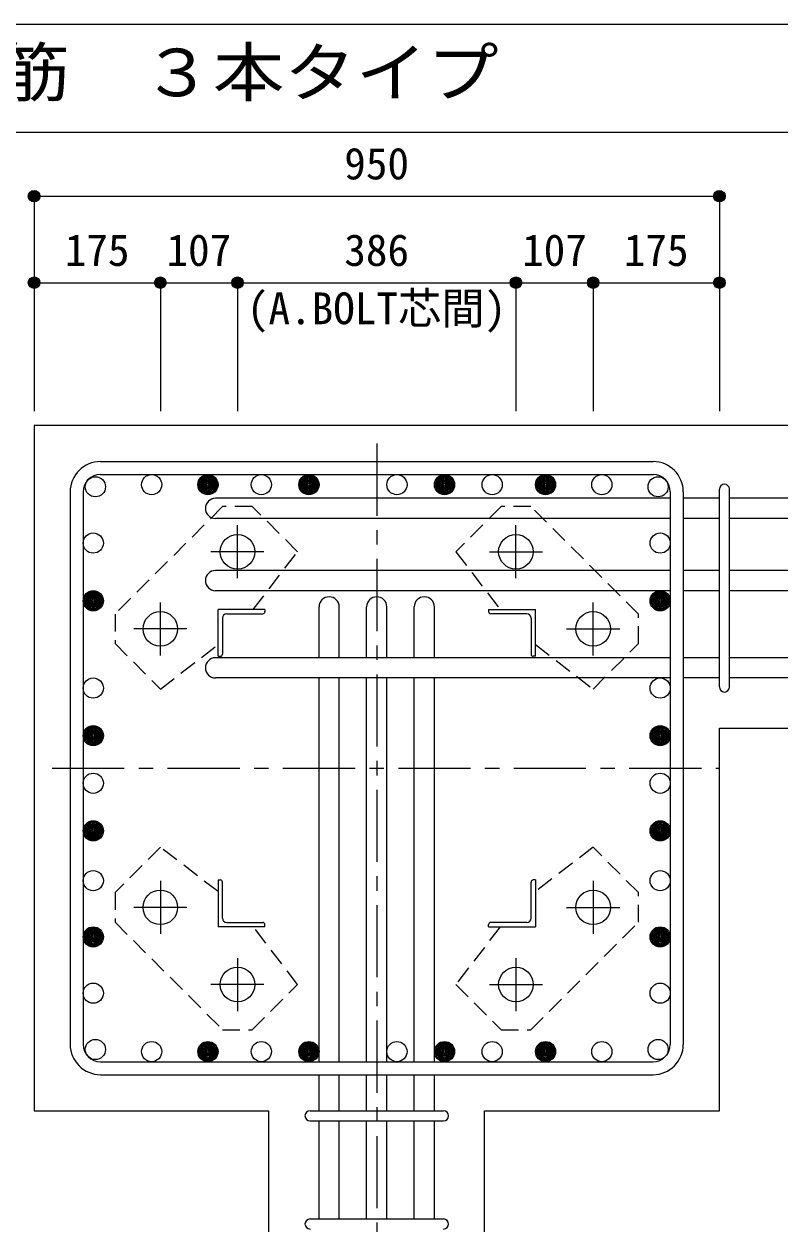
# Model space of a CAD drawing. Units: millimetres at full size, sheet at 1:20. Extents: x -3982 to 3969, y -2797 to 2801.
# Drawn here: x -3353 to -2305, y 1137 to 2801 of the extents above; entities that cross this region are included whole.
import ezdxf
from ezdxf.enums import TextEntityAlignment as Align

# ---------------------------------------------------------------- set-up
doc = ezdxf.new("R2010")
doc.units = ezdxf.units.MM
doc.header["$LTSCALE"] = 20
doc.header["$PDMODE"] = 32
doc.header["$PDSIZE"] = 10
doc.linetypes.add('CHAIN1', pattern=[8, 5, -1, 1, -1])
doc.linetypes.add('DASHED1', pattern=[1.8, 1.2, -0.6])
for name, color, linetype in [('6-1_躯体線', 2, 'Continuous'), ('6-2_A.Bolt_', 4, 'Continuous'), ('6-3_柱型主筋', 4, 'Continuous'), ('6-4_フープ', 7, 'Continuous'), ('6-5_梁主筋', 7, 'Continuous'), ('6-6_S.T.P.', 7, 'Continuous'), ('6-7_文字', 7, 'Continuous'), ('6-9_プレート', 4, 'DASHED1'), ('6-D_寸法', 4, 'Continuous'), ('F-0_枠', 6, 'Continuous')]:
    doc.layers.add(name, color=color, linetype=linetype)
doc.styles.add('ＭＳ ゴシック', font='')
doc.styles.get('ＭＳ ゴシック').set_extended_font_data('MS Gothic')

msp = doc.modelspace()

# ---------------------------------------------------------------- linework, layer by layer
at = {"layer": '6-1_躯体線'}
for p, q in [((-1988.87, 2244.12), (-3338.87, 2244.12)), ((-3338.87, 2244.12), (-3338.87, 1294.12)), ((-2388.87, 1824.62), (-1988.87, 1824.62)), ((-2388.87, 1294.12), (-2388.87, 1824.62)), ((-3338.87, 1294.12), (-3013.37, 1294.12)), ((-3013.37, 894.12), (-3013.37, 1294.12)), ((-2714.37, 894.12), (-2714.37, 1294.12)), ((-2714.37, 1294.12), (-2388.87, 1294.12))]:
    msp.add_line(p, q, dxfattribs=at)
at = {"layer": '6-2_A.Bolt_', "linetype": 'CHAIN1'}
for p, q in [((-3056.87, 2032.42), (-3056.87, 2105.92)), ((-2670.87, 2032.42), (-2670.87, 2105.92)), ((-3020.17, 2069.12), (-3093.67, 2069.12)), ((-2707.57, 2069.12), (-2634.07, 2069.12)), ((-3163.87, 1925.42), (-3163.87, 1998.92)), ((-2563.87, 1925.42), (-2563.87, 1998.92)), ((-3127.17, 1962.12), (-3200.67, 1962.12)), ((-2600.57, 1962.12), (-2527.07, 1962.12)), ((-3163.87, 1612.82), (-3163.87, 1539.32)), ((-2563.87, 1612.82), (-2563.87, 1539.32)), ((-3127.17, 1576.12), (-3200.67, 1576.12)), ((-2600.57, 1576.12), (-2527.07, 1576.12)), ((-3056.87, 1505.82), (-3056.87, 1432.32)), ((-2670.87, 1505.82), (-2670.87, 1432.32)), ((-3020.17, 1469.12), (-3093.67, 1469.12)), ((-2707.57, 1469.12), (-2634.07, 1469.12))]:
    msp.add_line(p, q, dxfattribs=at)
at = {"layer": '6-2_A.Bolt_'}
for p, q in [((-3083.87, 1924.12), (-3083.87, 1989.12)), ((-3018.87, 1989.12), (-3083.87, 1989.12)), ((-3071.87, 1983.12), (-3021.87, 1983.12)), ((-3018.87, 1989.12), (-3018.87, 1986.12)), ((-2708.87, 1989.12), (-2708.87, 1986.12)), ((-2708.87, 1989.12), (-2643.87, 1989.12)), ((-2655.87, 1983.12), (-2705.87, 1983.12)), ((-2643.87, 1924.12), (-2643.87, 1989.12)), ((-3077.87, 1977.12), (-3077.87, 1927.12)), ((-2649.87, 1977.12), (-2649.87, 1927.12)), ((-3083.87, 1924.12), (-3080.87, 1924.12)), ((-2643.87, 1924.12), (-2646.87, 1924.12)), ((-3083.87, 1614.12), (-3080.87, 1614.12)), ((-3083.87, 1614.12), (-3083.87, 1549.12)), ((-2643.87, 1614.12), (-2646.87, 1614.12)), ((-2643.87, 1614.12), (-2643.87, 1549.12)), ((-3077.87, 1561.12), (-3077.87, 1611.12)), ((-2649.87, 1561.12), (-2649.87, 1611.12)), ((-3018.87, 1549.12), (-3083.87, 1549.12)), ((-3071.87, 1555.12), (-3021.87, 1555.12)), ((-3018.87, 1549.12), (-3018.87, 1552.12)), ((-2708.87, 1549.12), (-2708.87, 1552.12)), ((-2708.87, 1549.12), (-2643.87, 1549.12)), ((-2655.87, 1555.12), (-2705.87, 1555.12))]:
    msp.add_line(p, q, dxfattribs=at)
at = {"layer": '6-2_A.Bolt_', "color": 3}
for centre in [(-3056.87, 2069.12), (-2670.87, 2069.12), (-3163.87, 1962.12), (-2563.87, 1962.12), (-3163.87, 1576.12), (-2563.87, 1576.12), (-3056.87, 1469.12), (-2670.87, 1469.12)]:
    msp.add_circle(centre, 24, dxfattribs=at)
at = {"layer": '6-2_A.Bolt_'}
for centre, radius, start, end in [((-3071.87, 1977.12), 6, 90, 180), ((-3021.87, 1986.12), 3, 270, 0), ((-2705.87, 1986.12), 3, 180, 270), ((-2655.87, 1977.12), 6, 0, 90), ((-3080.87, 1927.12), 3, 270, 0), ((-2646.87, 1927.12), 3, 180, 270), ((-3080.87, 1611.12), 3, 0, 90), ((-2646.87, 1611.12), 3, 90, 180), ((-3071.87, 1561.12), 6, 180, 270), ((-3021.87, 1552.12), 3, 0, 90), ((-2705.87, 1552.12), 3, 90, 180), ((-2655.87, 1561.12), 6, 270, 0)]:
    msp.add_arc(centre, radius, start, end, dxfattribs=at)
at = {"layer": '6-3_柱型主筋', "color": 3}
for centre in [(-3253.94, 2159.2), (-3253.94, 2159.2), (-3175.92, 2162.12), (-3097.91, 2162.12), (-3023.87, 2162.12), (-2957.87, 2162.12), (-2835.87, 2162.12), (-2769.87, 2162.12), (-2703.87, 2162.12), (-2629.82, 2162.12), (-2551.81, 2162.12), (-2473.8, 2159.2), (-3256.87, 2081.18), (-2470.87, 2081.18), (-3256.87, 2001.12), (-2470.87, 2001.12), (-3256.87, 1880.12), (-2470.87, 1880.12), (-3256.87, 1814.12), (-2470.87, 1814.12), (-3256.87, 1748.12), (-2470.87, 1748.12), (-3256.87, 1682.12), (-2470.87, 1682.12), (-3256.87, 1613.1), (-2470.87, 1613.1), (-3256.87, 1535.08), (-2470.87, 1535.08), (-3256.87, 1457.07), (-2470.87, 1457.07), (-3253.94, 1379.05), (-3253.94, 1379.05), (-3253.94, 1379.05), (-3175.92, 1376.12), (-3097.91, 1376.12), (-3023.87, 1376.12), (-2957.87, 1376.12), (-2835.87, 1376.12), (-2769.87, 1376.12), (-2703.87, 1376.12), (-2629.82, 1376.12), (-2551.81, 1376.12), (-2473.8, 1379.05)]:
    msp.add_circle(centre, 14, dxfattribs=at)
at = {"layer": '6-3_柱型主筋'}
for centre, radius in [((-3097.91, 2162.12), 14), ((-3097.91, 2162.12), 12.6), ((-3097.91, 2162.12), 11.2), ((-3097.91, 2162.12), 9.8), ((-3097.91, 2162.12), 8.4), ((-3097.91, 2162.12), 7), ((-3097.91, 2162.12), 5.6), ((-3097.91, 2162.12), 4.2), ((-3097.91, 2162.12), 2.8), ((-3097.91, 2162.12), 1.4), ((-2957.87, 2162.12), 14), ((-2957.87, 2162.12), 12.6), ((-2957.87, 2162.12), 11.2), ((-2957.87, 2162.12), 9.8), ((-2957.87, 2162.12), 8.4), ((-2957.87, 2162.12), 7), ((-2957.87, 2162.12), 5.6), ((-2957.87, 2162.12), 4.2), ((-2957.87, 2162.12), 2.8), ((-2957.87, 2162.12), 1.4), ((-2769.87, 2162.12), 14), ((-2769.87, 2162.12), 12.6), ((-2769.87, 2162.12), 11.2), ((-2769.87, 2162.12), 9.8), ((-2769.87, 2162.12), 8.4), ((-2769.87, 2162.12), 7), ((-2769.87, 2162.12), 5.6), ((-2769.87, 2162.12), 4.2), ((-2769.87, 2162.12), 2.8), ((-2769.87, 2162.12), 1.4), ((-2629.82, 2162.12), 14), ((-2629.82, 2162.12), 12.6), ((-2629.82, 2162.12), 11.2), ((-2629.82, 2162.12), 9.8), ((-2629.82, 2162.12), 8.4), ((-2629.82, 2162.12), 7), ((-2629.82, 2162.12), 5.6), ((-2629.82, 2162.12), 4.2), ((-2629.82, 2162.12), 2.8), ((-2629.82, 2162.12), 1.4), ((-3256.87, 2001.12), 14), ((-3256.87, 2001.12), 12.6), ((-2470.87, 2001.12), 14), ((-2470.87, 2001.12), 12.6), ((-3256.87, 2001.12), 11.2), ((-3256.87, 2001.12), 9.8), ((-3256.87, 2001.12), 8.4), ((-3256.87, 2001.12), 7), ((-3256.87, 2001.12), 5.6), ((-3256.87, 2001.12), 4.2), ((-3256.87, 2001.12), 2.8), ((-3256.87, 2001.12), 1.4), ((-2470.87, 2001.12), 11.2), ((-2470.87, 2001.12), 9.8), ((-2470.87, 2001.12), 8.4), ((-2470.87, 2001.12), 7), ((-2470.87, 2001.12), 5.6), ((-2470.87, 2001.12), 4.2), ((-2470.87, 2001.12), 2.8), ((-2470.87, 2001.12), 1.4), ((-3256.87, 1814.12), 14), ((-3256.87, 1814.12), 12.6), ((-3256.87, 1814.12), 11.2), ((-3256.87, 1814.12), 9.8), ((-3256.87, 1814.12), 8.4), ((-3256.87, 1814.12), 7), ((-3256.87, 1814.12), 5.6), ((-3256.87, 1814.12), 4.2), ((-3256.87, 1814.12), 2.8), ((-3256.87, 1814.12), 1.4), ((-2470.87, 1814.12), 14), ((-2470.87, 1814.12), 12.6), ((-2470.87, 1814.12), 11.2), ((-2470.87, 1814.12), 9.8), ((-2470.87, 1814.12), 8.4), ((-2470.87, 1814.12), 7), ((-2470.87, 1814.12), 5.6), ((-2470.87, 1814.12), 4.2), ((-2470.87, 1814.12), 2.8), ((-2470.87, 1814.12), 1.4), ((-3256.87, 1682.12), 14), ((-3256.87, 1682.12), 12.6), ((-3256.87, 1682.12), 11.2), ((-3256.87, 1682.12), 9.8), ((-3256.87, 1682.12), 8.4), ((-3256.87, 1682.12), 7), ((-3256.87, 1682.12), 5.6), ((-3256.87, 1682.12), 4.2), ((-3256.87, 1682.12), 2.8), ((-3256.87, 1682.12), 1.4), ((-2470.87, 1682.12), 14), ((-2470.87, 1682.12), 12.6), ((-2470.87, 1682.12), 11.2), ((-2470.87, 1682.12), 9.8), ((-2470.87, 1682.12), 8.4), ((-2470.87, 1682.12), 7), ((-2470.87, 1682.12), 5.6), ((-2470.87, 1682.12), 4.2), ((-2470.87, 1682.12), 2.8), ((-2470.87, 1682.12), 1.4), ((-3256.87, 1535.08), 14), ((-3256.87, 1535.08), 12.6), ((-2470.87, 1535.08), 14), ((-2470.87, 1535.08), 12.6), ((-3256.87, 1535.08), 11.2), ((-3256.87, 1535.08), 9.8), ((-3256.87, 1535.08), 8.4), ((-3256.87, 1535.08), 7), ((-3256.87, 1535.08), 5.6), ((-3256.87, 1535.08), 4.2), ((-3256.87, 1535.08), 2.8), ((-3256.87, 1535.08), 1.4), ((-2470.87, 1535.08), 11.2), ((-2470.87, 1535.08), 9.8), ((-2470.87, 1535.08), 8.4), ((-2470.87, 1535.08), 7), ((-2470.87, 1535.08), 5.6), ((-2470.87, 1535.08), 4.2), ((-2470.87, 1535.08), 2.8), ((-2470.87, 1535.08), 1.4), ((-3097.91, 1376.12), 14), ((-3097.91, 1376.12), 12.6), ((-3097.91, 1376.12), 11.2), ((-3097.91, 1376.12), 9.8), ((-3097.91, 1376.12), 8.4), ((-3097.91, 1376.12), 7), ((-3097.91, 1376.12), 5.6), ((-2957.87, 1376.12), 14), ((-2957.87, 1376.12), 12.6), ((-2957.87, 1376.12), 11.2), ((-2957.87, 1376.12), 9.8), ((-2957.87, 1376.12), 8.4), ((-2957.87, 1376.12), 7), ((-2957.87, 1376.12), 5.6), ((-2769.87, 1376.12), 14), ((-2769.87, 1376.12), 12.6), ((-2769.87, 1376.12), 11.2), ((-2769.87, 1376.12), 9.8), ((-2769.87, 1376.12), 8.4), ((-2769.87, 1376.12), 7), ((-2769.87, 1376.12), 5.6), ((-2629.82, 1376.12), 14), ((-2629.82, 1376.12), 12.6), ((-2629.82, 1376.12), 11.2), ((-2629.82, 1376.12), 9.8), ((-2629.82, 1376.12), 8.4), ((-2629.82, 1376.12), 7), ((-2629.82, 1376.12), 5.6), ((-3097.91, 1376.12), 4.2), ((-3097.91, 1376.12), 2.8), ((-3097.91, 1376.12), 1.4), ((-2957.87, 1376.12), 4.2), ((-2957.87, 1376.12), 2.8), ((-2957.87, 1376.12), 1.4), ((-2769.87, 1376.12), 4.2), ((-2769.87, 1376.12), 2.8), ((-2769.87, 1376.12), 1.4), ((-2629.82, 1376.12), 4.2), ((-2629.82, 1376.12), 2.8), ((-2629.82, 1376.12), 1.4)]:
    msp.add_circle(centre, radius, dxfattribs=at)
at = {"layer": '6-4_フープ'}
for p, q in [((-3246.87, 2194.12), (-2480.87, 2194.12)), ((-3246.87, 2176.12), (-2480.87, 2176.12)), ((-3288.87, 2152.12), (-3288.87, 1386.12)), ((-3270.87, 2152.12), (-3270.87, 1386.12)), ((-2456.87, 2152.12), (-2456.87, 1386.12)), ((-2438.87, 2152.12), (-2438.87, 1386.12)), ((-3246.87, 1362.12), (-2480.87, 1362.12)), ((-3246.87, 1344.12), (-2480.87, 1344.12))]:
    msp.add_line(p, q, dxfattribs=at)
for centre, radius, start, end in [((-3246.87, 2152.12), 42, 90, 180), ((-2480.87, 2152.12), 42, 0, 90), ((-3246.87, 2152.12), 24, 90, 180), ((-2480.87, 2152.12), 24, 0, 90), ((-3246.87, 1386.12), 42, 180, 270), ((-3246.87, 1386.12), 24, 180, 270), ((-2480.87, 1386.12), 42, 270, 0), ((-2480.87, 1386.12), 24, 270, 0)]:
    msp.add_arc(centre, radius, start, end, dxfattribs=at)
at = {"layer": '6-5_梁主筋'}
for p, q in [((-2456.87, 2143.2), (-3087.37, 2143.2)), ((-2388.87, 2143.2), (-2438.87, 2143.2)), ((-2238.87, 2143.2), (-2374.87, 2143.2)), ((-2456.87, 2115.2), (-3087.37, 2115.2)), ((-2388.87, 2115.2), (-2438.87, 2115.2)), ((-2238.87, 2115.2), (-2374.87, 2115.2)), ((-2456.87, 2043.12), (-3087.37, 2043.12)), ((-2388.87, 2043.12), (-2438.87, 2043.12)), ((-2238.87, 2043.12), (-2374.87, 2043.12)), ((-2456.87, 2015.12), (-3087.37, 2015.12)), ((-2388.87, 2015.12), (-2438.87, 2015.12)), ((-2238.87, 2015.12), (-2374.87, 2015.12)), ((-2943.87, 1922.12), (-2943.87, 1992.62)), ((-2915.87, 1922.12), (-2915.87, 1992.62)), ((-2877.87, 1922.12), (-2877.87, 1992.62)), ((-2849.87, 1922.12), (-2849.87, 1992.62)), ((-2811.87, 1922.12), (-2811.87, 1992.62)), ((-2783.87, 1922.12), (-2783.87, 1992.62)), ((-2456.87, 1922.12), (-3087.37, 1922.12)), ((-2388.87, 1922.12), (-2438.87, 1922.12)), ((-2238.87, 1922.12), (-2374.87, 1922.12)), ((-2456.87, 1894.12), (-3087.37, 1894.12)), ((-2943.87, 1362.12), (-2943.87, 1894.12)), ((-2915.87, 1362.12), (-2915.87, 1894.12)), ((-2877.87, 1362.12), (-2877.87, 1894.12)), ((-2849.87, 1362.12), (-2849.87, 1894.12)), ((-2811.87, 1362.12), (-2811.87, 1894.12)), ((-2783.87, 1362.12), (-2783.87, 1894.12)), ((-2388.87, 1894.12), (-2438.87, 1894.12)), ((-2238.87, 1894.12), (-2374.87, 1894.12)), ((-2943.87, 1294.12), (-2943.87, 1344.12)), ((-2915.87, 1294.12), (-2915.87, 1344.12)), ((-2877.87, 1294.12), (-2877.87, 1344.12)), ((-2849.87, 1294.12), (-2849.87, 1344.12)), ((-2811.87, 1294.12), (-2811.87, 1344.12)), ((-2783.87, 1294.12), (-2783.87, 1344.12)), ((-2943.87, 1144.12), (-2943.87, 1280.12)), ((-2915.87, 1144.12), (-2915.87, 1280.12)), ((-2877.87, 1144.12), (-2877.87, 1280.12)), ((-2849.87, 1144.12), (-2849.87, 1280.12)), ((-2811.87, 1144.12), (-2811.87, 1280.12)), ((-2783.87, 1144.12), (-2783.87, 1280.12))]:
    msp.add_line(p, q, dxfattribs=at)
for centre, start, end in [((-3087.37, 2129.2), 90, 270), ((-3087.37, 2029.12), 90, 270), ((-2929.87, 1992.62), 0, 180), ((-2863.87, 1992.62), 0, 180), ((-2797.87, 1992.62), 0, 180), ((-3087.37, 1908.12), 90, 270)]:
    msp.add_arc(centre, 14, start, end, dxfattribs=at)
at = {"layer": '6-6_S.T.P.'}
for p, q in [((-2388.87, 1881.62), (-2388.87, 2155.7)), ((-2374.87, 1881.62), (-2374.87, 2155.7)), ((-2956.37, 1294.12), (-2771.37, 1294.12)), ((-2956.37, 1280.12), (-2771.37, 1280.12)), ((-2956.37, 1144.12), (-2771.37, 1144.12))]:
    msp.add_line(p, q, dxfattribs=at)
for centre, start, end in [((-2381.87, 2155.7), 0, 180), ((-2381.87, 2155.7), 0, 180), ((-2381.87, 2155.7), 0, 180), ((-2381.87, 2155.7), 0, 180), ((-2381.87, 1881.62), 180, 0), ((-2381.87, 1881.62), 180, 0), ((-2381.87, 1881.62), 180, 0), ((-2381.87, 1881.62), 180, 0), ((-2956.37, 1287.12), 90, 270), ((-2956.37, 1287.12), 90, 270), ((-2956.37, 1287.12), 90, 270), ((-2956.37, 1287.12), 90, 270), ((-2771.37, 1287.12), 270, 90), ((-2771.37, 1287.12), 270, 90), ((-2771.37, 1287.12), 270, 90), ((-2771.37, 1287.12), 270, 90), ((-2956.37, 1137.12), 90, 270), ((-2771.37, 1137.12), 270, 90)]:
    msp.add_arc(centre, 7, start, end, dxfattribs=at)
at = {"layer": '6-9_プレート'}
for p, q in [((-3036.47, 2131.92), (-3077.47, 2131.92)), ((-2973.57, 2069.02), (-3036.47, 2131.92)), ((-3035.05, 1989.12), (-2973.57, 2069.02)), ((-2501.07, 1941.72), (-2501.07, 1982.72)), ((-2643.87, 1940.31), (-2563.97, 1878.82)), ((-2563.97, 1878.82), (-2501.07, 1941.72)), ((-3163.77, 1659.42), (-3226.67, 1596.52)), ((-3083.87, 1597.94), (-3163.77, 1659.42)), ((-3226.67, 1596.52), (-3226.67, 1555.52)), ((-2692.68, 1549.12), (-2754.17, 1469.22)), ((-2754.17, 1469.22), (-2691.27, 1406.32)), ((-2691.27, 1406.32), (-2650.27, 1406.32))]:
    msp.add_line(p, q, dxfattribs=at)
for points in [[(-3077.47, 2131.92), (-3226.67, 1982.72), (-3226.67, 1941.72), (-3163.77, 1878.82), (-3083.87, 1940.31)], [(-2501.07, 1982.72), (-2650.27, 2131.92), (-2691.27, 2131.92), (-2754.17, 2069.02), (-2692.68, 1989.12)], [(-2650.27, 1406.32), (-2501.07, 1555.52), (-2501.07, 1596.52), (-2563.97, 1659.42), (-2643.87, 1597.94)], [(-3226.67, 1555.52), (-3077.47, 1406.32), (-3036.47, 1406.32), (-2973.57, 1469.22), (-3035.05, 1549.12)]]:
    msp.add_lwpolyline(points, dxfattribs=at)
at = {"layer": '6-D_寸法'}
for p, q in [((-3338.87, 2562.15), (-3338.87, 2442.15)), ((-3338.87, 2562.15), (-3338.87, 2442.15)), ((-3338.87, 2562.15), (-2388.87, 2562.15)), ((-3338.87, 2442.15), (-3338.87, 2264.12)), ((-3338.87, 2442.15), (-3338.87, 2264.12)), ((-3338.87, 2442.15), (-3163.87, 2442.15)), ((-3163.87, 2442.15), (-3163.87, 2264.12)), ((-3163.87, 2442.15), (-3163.87, 2264.12)), ((-3056.87, 2442.15), (-3056.87, 2264.12)), ((-3056.87, 2442.15), (-3056.87, 2264.12)), ((-2670.87, 2442.15), (-2670.87, 2264.12)), ((-2670.87, 2442.15), (-2670.87, 2264.12)), ((-2670.87, 2442.15), (-2563.87, 2442.15)), ((-2563.87, 2442.15), (-2388.87, 2442.15)), ((-2563.87, 2442.15), (-2563.87, 2264.12)), ((-2563.87, 2442.15), (-2563.87, 2264.12)), ((-2388.87, 2442.15), (-2388.87, 2264.12)), ((-2388.87, 2442.15), (-2388.87, 2264.12))]:
    msp.add_line(p, q, dxfattribs=at)
at = {"layer": '6-D_寸法', "linetype": 'CHAIN1'}
for p, q in [((-2863.87, 2219.12), (-2863.87, 894.12)), ((-3313.87, 1769.12), (-2388.87, 1769.12))]:
    msp.add_line(p, q, dxfattribs=at)
at = {"layer": '6-D_寸法'}
for points in [[(-2388.87, 2562.15), (-2388.87, 2442.15), (-2388.87, 2264.12)], [(-3163.87, 2442.15), (-3056.87, 2442.15), (-2670.87, 2442.15)]]:
    msp.add_lwpolyline(points, dxfattribs=at)
for centre, radius in [((-3338.87, 2562.15), 8), ((-3338.87, 2562.15), 7.2), ((-3338.87, 2562.15), 6.4), ((-3338.87, 2562.15), 5.6), ((-3338.87, 2562.15), 4.8), ((-3338.87, 2562.15), 4), ((-3338.87, 2562.15), 3.2), ((-3338.87, 2562.15), 2.4), ((-3338.87, 2562.15), 1.6), ((-3338.87, 2562.15), 0.8), ((-2388.87, 2562.15), 8), ((-2388.87, 2562.15), 7.2), ((-2388.87, 2562.15), 6.4), ((-2388.87, 2562.15), 5.6), ((-2388.87, 2562.15), 4.8), ((-2388.87, 2562.15), 4), ((-2388.87, 2562.15), 3.2), ((-2388.87, 2562.15), 2.4), ((-2388.87, 2562.15), 1.6), ((-2388.87, 2562.15), 0.8), ((-3338.87, 2442.15), 8), ((-3338.87, 2442.15), 7.2), ((-3338.87, 2442.15), 6.4), ((-3338.87, 2442.15), 5.6), ((-3338.87, 2442.15), 4.8), ((-3338.87, 2442.15), 4), ((-3163.87, 2442.15), 8), ((-3163.87, 2442.15), 7.2), ((-3163.87, 2442.15), 6.4), ((-3163.87, 2442.15), 5.6), ((-3163.87, 2442.15), 4.8), ((-3163.87, 2442.15), 4), ((-3056.87, 2442.15), 8), ((-3056.87, 2442.15), 7.2), ((-3056.87, 2442.15), 6.4), ((-3056.87, 2442.15), 5.6), ((-3056.87, 2442.15), 4.8), ((-3056.87, 2442.15), 4), ((-2670.87, 2442.15), 8), ((-2670.87, 2442.15), 7.2), ((-2670.87, 2442.15), 6.4), ((-2670.87, 2442.15), 5.6), ((-2670.87, 2442.15), 4.8), ((-2670.87, 2442.15), 4), ((-2563.87, 2442.15), 8), ((-2563.87, 2442.15), 7.2), ((-2563.87, 2442.15), 6.4), ((-2563.87, 2442.15), 5.6), ((-2563.87, 2442.15), 4.8), ((-2563.87, 2442.15), 4), ((-2388.87, 2442.15), 8), ((-2388.87, 2442.15), 7.2), ((-2388.87, 2442.15), 6.4), ((-2388.87, 2442.15), 5.6), ((-2388.87, 2442.15), 4.8), ((-2388.87, 2442.15), 4), ((-3338.87, 2442.15), 3.2), ((-3338.87, 2442.15), 2.4), ((-3338.87, 2442.15), 1.6), ((-3338.87, 2442.15), 0.8), ((-3163.87, 2442.15), 3.2), ((-3163.87, 2442.15), 2.4), ((-3163.87, 2442.15), 1.6), ((-3163.87, 2442.15), 0.8), ((-3056.87, 2442.15), 3.2), ((-3056.87, 2442.15), 2.4), ((-3056.87, 2442.15), 1.6), ((-3056.87, 2442.15), 0.8), ((-2670.87, 2442.15), 3.2), ((-2670.87, 2442.15), 2.4), ((-2670.87, 2442.15), 1.6), ((-2670.87, 2442.15), 0.8), ((-2563.87, 2442.15), 3.2), ((-2563.87, 2442.15), 2.4), ((-2563.87, 2442.15), 1.6), ((-2563.87, 2442.15), 0.8), ((-2388.87, 2442.15), 3.2), ((-2388.87, 2442.15), 2.4), ((-2388.87, 2442.15), 1.6), ((-2388.87, 2442.15), 0.8)]:
    msp.add_circle(centre, radius, dxfattribs=at)
at = {"layer": '6-D_寸法', "color": 7}
for p in [(-3338.87, 2562.15), (-2388.87, 2562.15), (-3338.87, 2442.15), (-3163.87, 2442.15), (-3056.87, 2442.15), (-2670.87, 2442.15), (-2563.87, 2442.15), (-2388.87, 2442.15)]:
    msp.add_point(p, dxfattribs=at)
at = {"layer": 'F-0_枠'}
msp.add_line((-3981.92, 2800.77), (3969.4, 2800.77), dxfattribs=at)
at = {"layer": 'F-0_枠', "color": 2}
msp.add_line((-3981.92, 2650.77), (2482.4, 2650.77), dxfattribs=at)

# ---------------------------------------------------------------- texts
at = {"layer": '6-7_文字', "color": 2, "style": 'ＭＳ ゴシック', "width": 1.1}
msp.add_text('\u3000\u3000基礎梁主筋\u3000３本タイプ', height=65.98, dxfattribs=at).set_placement((-3981.92, 2680.77), align=Align.BOTTOM_LEFT)
at = {"layer": '6-7_文字', "color": 4, "style": 'ＭＳ ゴシック'}
msp.add_text('(A.BOLT芯間)', height=43.99, dxfattribs=at).set_placement((-3043.87, 2371.37), align=Align.BOTTOM_LEFT)
at = {"layer": '6-D_寸法', "style": 'ＭＳ ゴシック'}
for s, p in [('950', (-2908.87, 2572.15)), ('175', (-3296.37, 2452.15)), ('107', (-3155.37, 2452.15)), ('386', (-2908.87, 2452.15)), ('107', (-2662.37, 2452.15)), ('175', (-2521.37, 2452.15))]:
    msp.add_text(s, height=43.99, dxfattribs=at).set_placement(p, align=Align.BOTTOM_LEFT)

doc.saveas('drawing.dxf')
